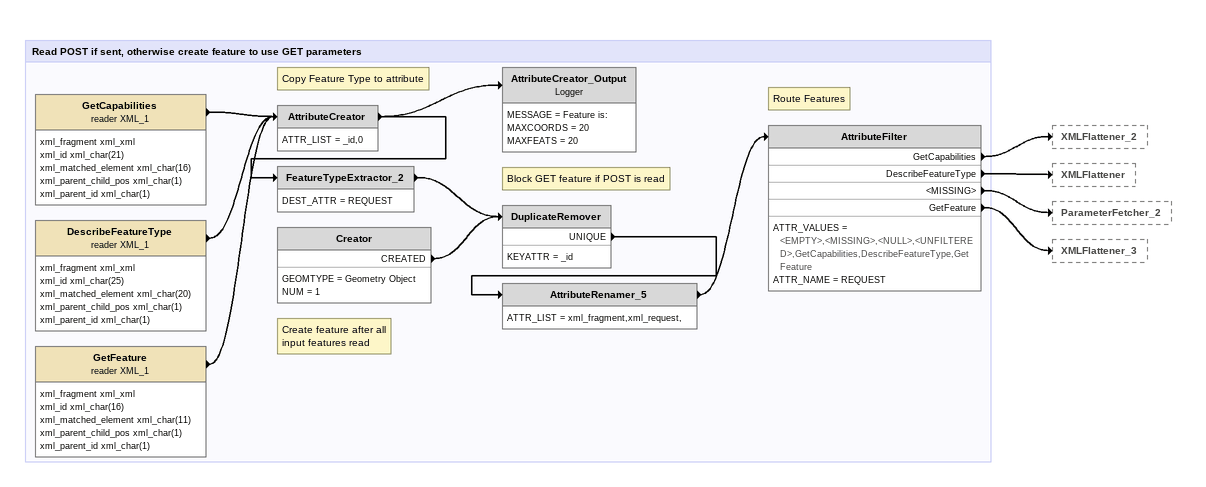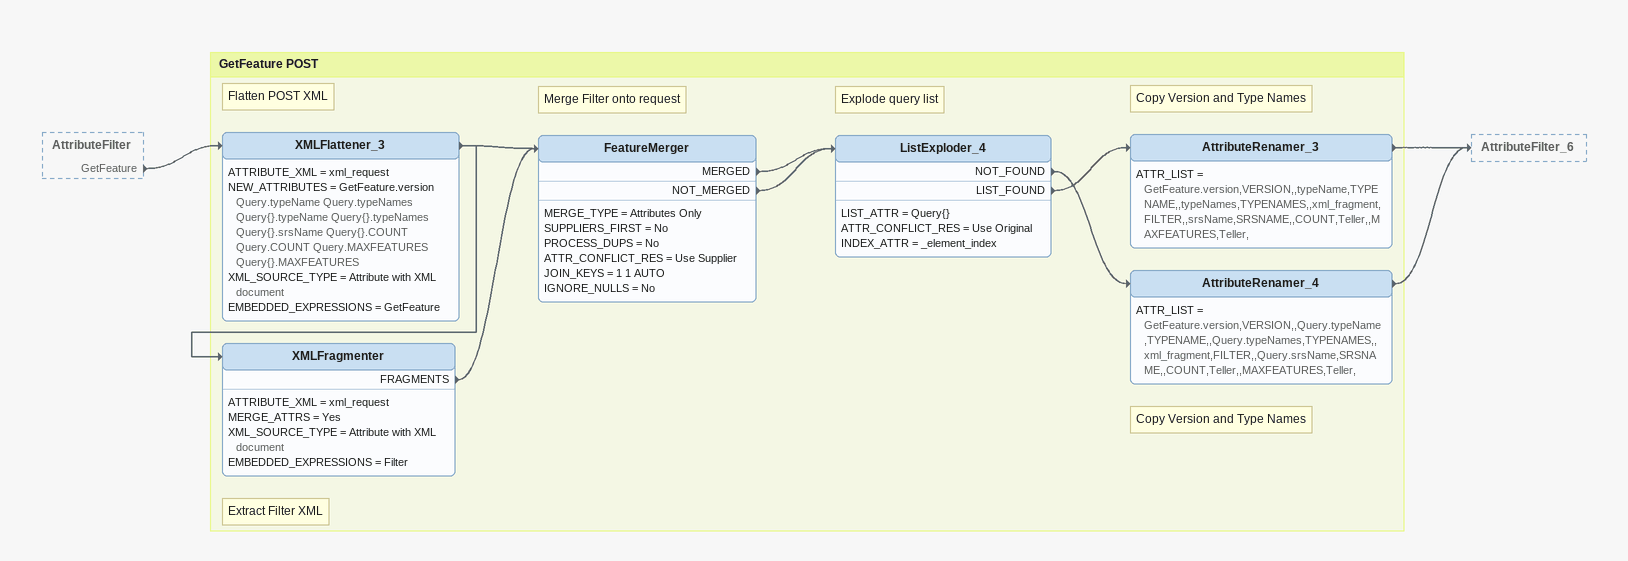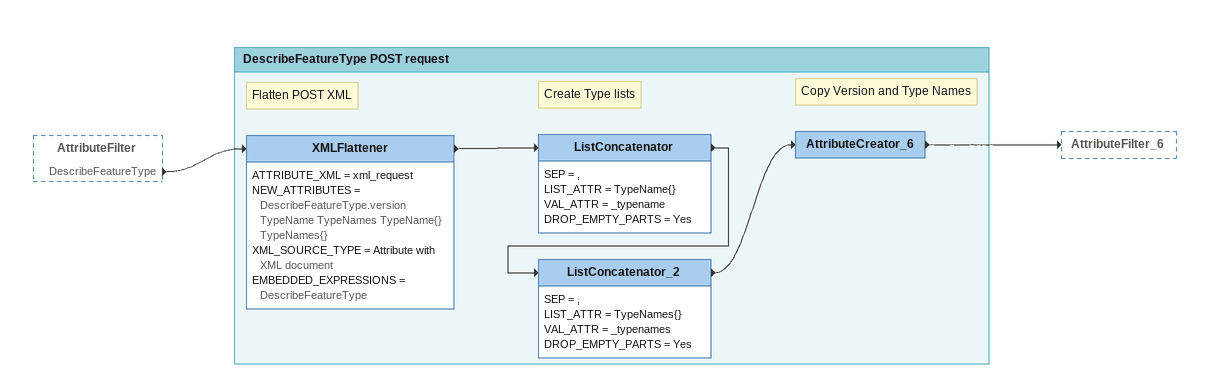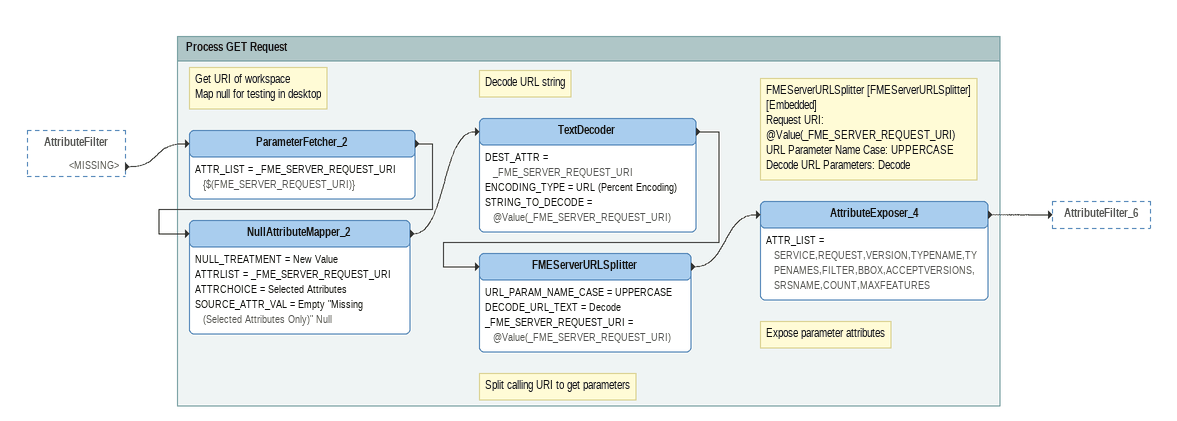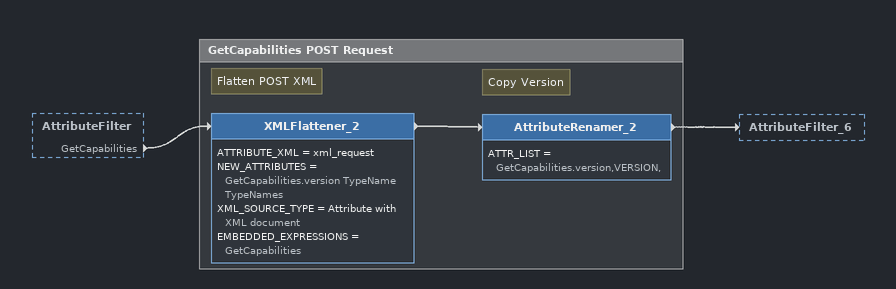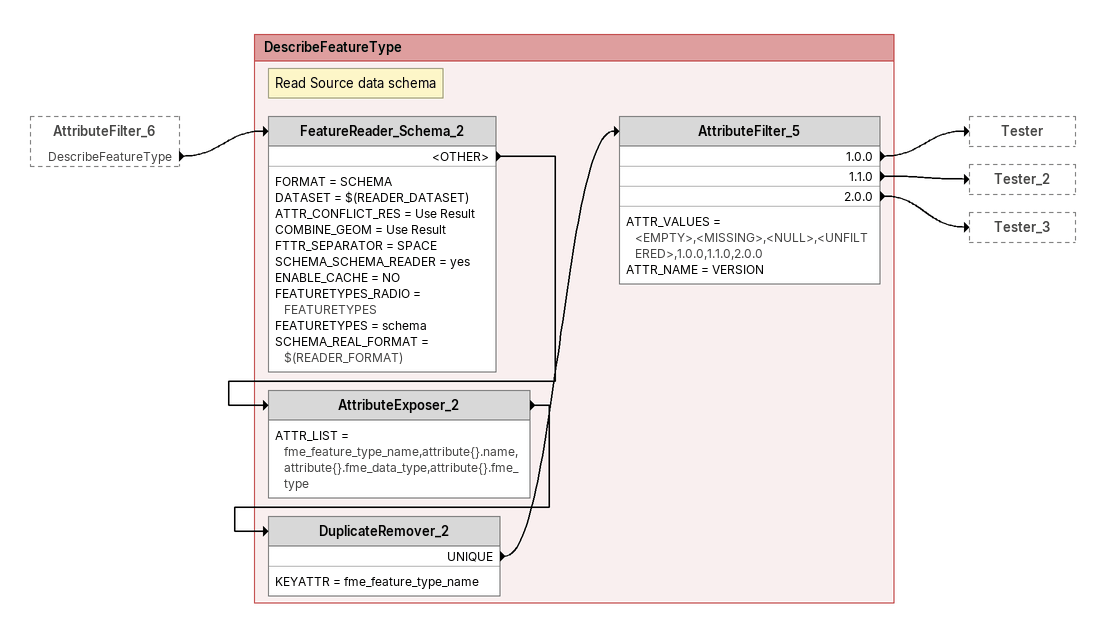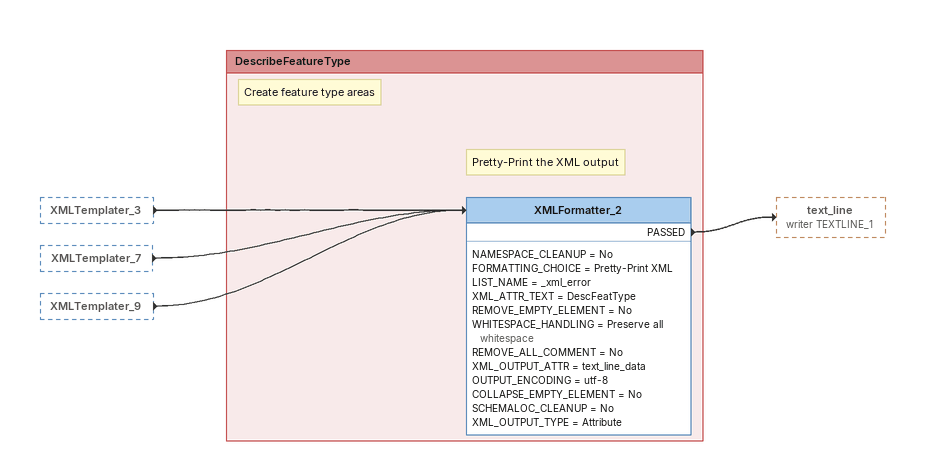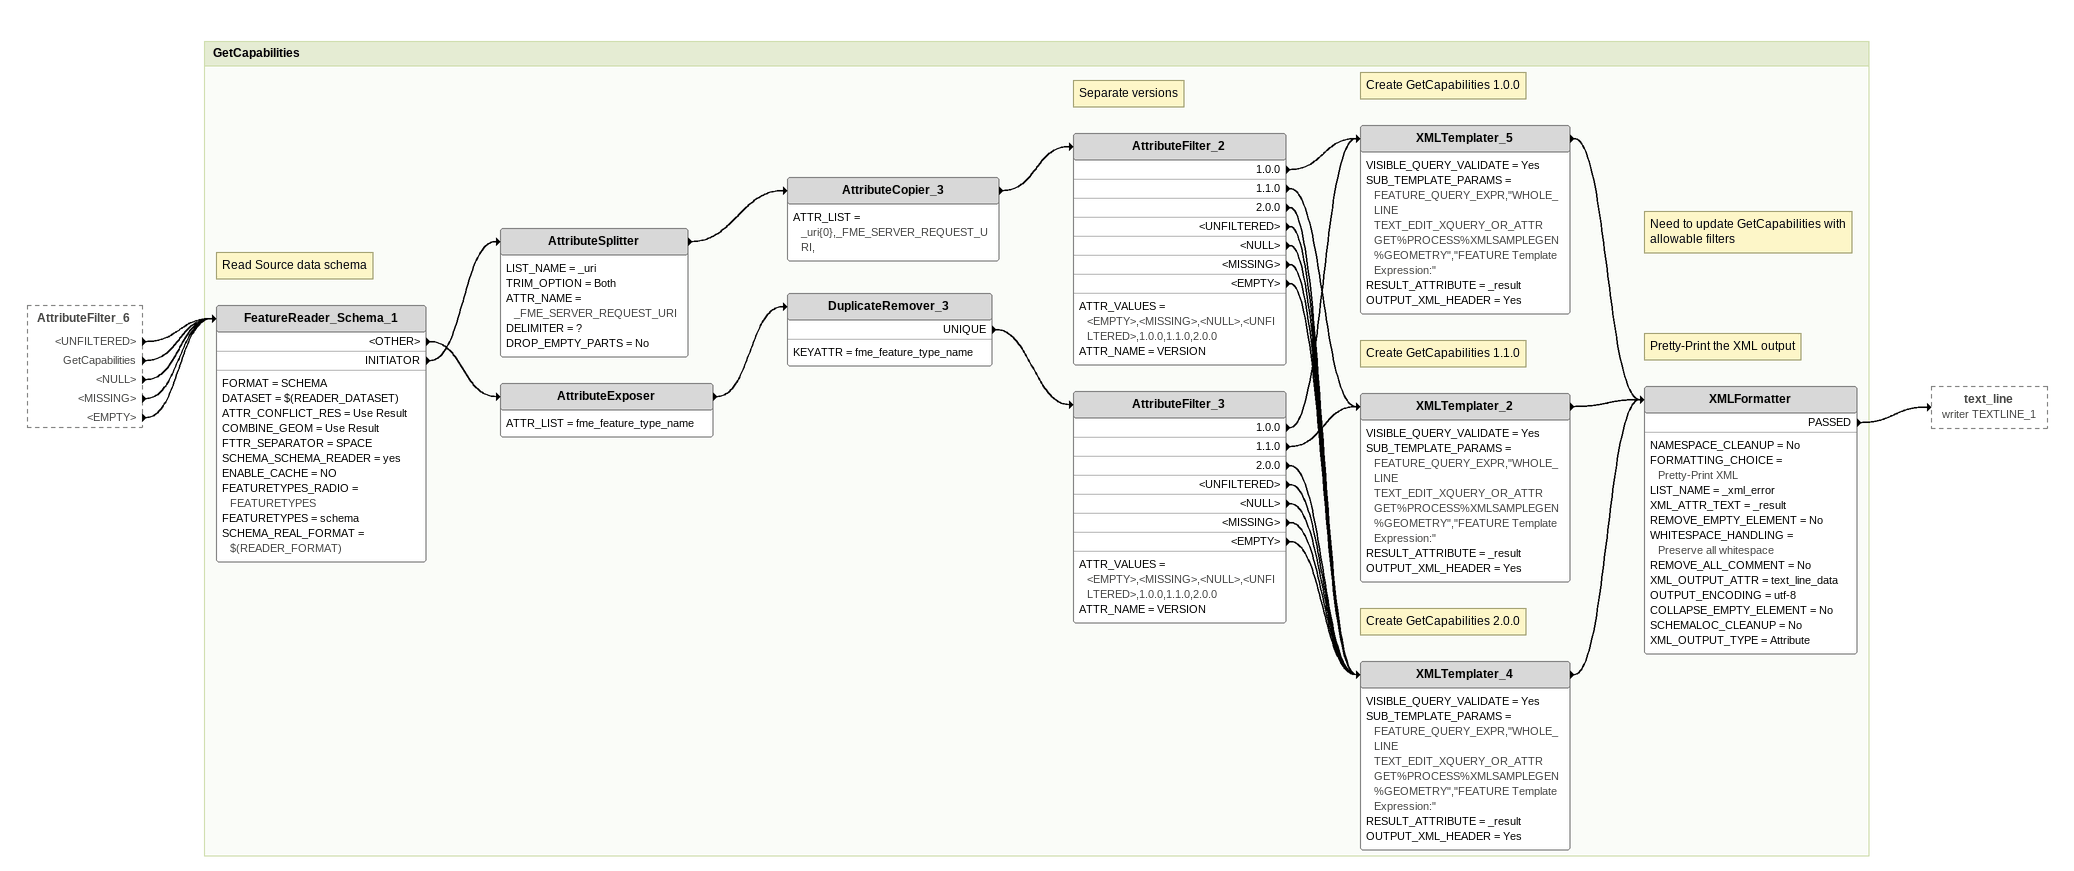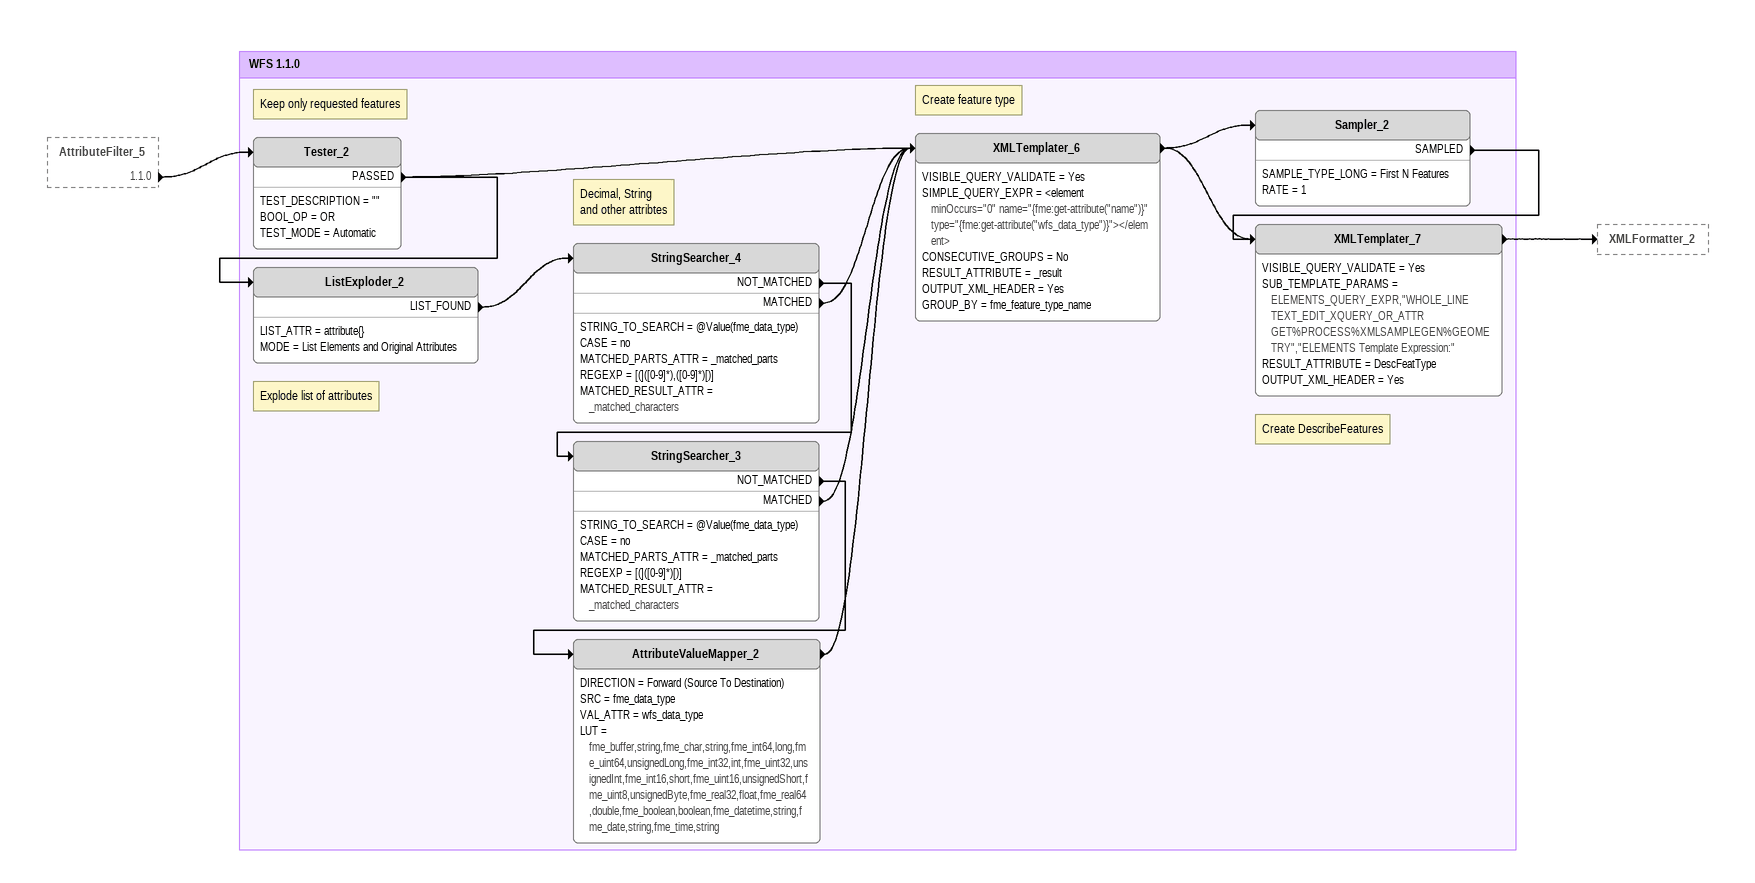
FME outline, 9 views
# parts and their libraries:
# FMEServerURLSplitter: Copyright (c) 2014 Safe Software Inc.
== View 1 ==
Bookmark: Read POST if sent, otherwise create feature to use GET parameters
GetCapabilities (reader XML_1)
    attributes: xml_fragment xml_xml, xml_id xml_char(21), xml_matched_element xml_char(16), xml_parent_child_pos xml_char(1), xml_parent_id xml_char(1)
    -> AttributeCreator
DescribeFeatureType (reader XML_1)
    attributes: xml_fragment xml_xml, xml_id xml_char(25), xml_matched_element xml_char(20), xml_parent_child_pos xml_char(1), xml_parent_id xml_char(1)
    -> AttributeCreator
GetFeature (reader XML_1)
    attributes: xml_fragment xml_xml, xml_id xml_char(16), xml_matched_element xml_char(11), xml_parent_child_pos xml_char(1), xml_parent_id xml_char(1)
    -> AttributeCreator
Note: Copy Feature Type to attribute
AttributeCreator
    ATTR_LIST = _id,0
    -> FeatureTypeExtractor_2
    -> AttributeCreator_Output
AttributeCreator_Output: Logger
    MESSAGE = Feature is:
    MAXCOORDS = 20
    MAXFEATS = 20
FeatureTypeExtractor_2
    DEST_ATTR = REQUEST
    -> DuplicateRemover
Note: Create feature after all / input features read
Creator
    GEOMTYPE = Geometry Object
    NUM = 1
    CREATED -> DuplicateRemover
Note: Block GET feature if POST is read
DuplicateRemover
    KEYATTR = _id
    UNIQUE -> AttributeRenamer_5
AttributeRenamer_5
    ATTR_LIST = xml_fragment,xml_request,
    -> AttributeFilter
Note: Route Features
AttributeFilter
    ATTR_VALUES = <EMPTY>,<MISSING>,<NULL>,<UNFILTERED>,GetCapabilities,DescribeFeatureType,GetFeature
    ATTR_NAME = REQUEST
    GetCapabilities -> XMLFlattener_2
    DescribeFeatureType -> XMLFlattener
    <MISSING> -> ParameterFetcher_2
    GetFeature -> XMLFlattener_3

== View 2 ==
AttributeFilter [outside]
    GetFeature -> XMLFlattener_3

Bookmark: GetFeature POST
Note: Flatten POST XML
XMLFlattener_3
    ATTRIBUTE_XML = xml_request
    NEW_ATTRIBUTES = GetFeature.version Query.typeName Query.typeNames Query{}.typeName Query{}.typeNames Query{}.srsName Query{}.COUNT Query.COUNT Query.MAXFEATURES Query{}.MAXFEATURES
    XML_SOURCE_TYPE = Attribute with XML document
    EMBEDDED_EXPRESSIONS = GetFeature
    -> XMLFragmenter
    -> FeatureMerger
Note: Extract Filter XML
XMLFragmenter
    ATTRIBUTE_XML = xml_request
    MERGE_ATTRS = Yes
    XML_SOURCE_TYPE = Attribute with XML document
    EMBEDDED_EXPRESSIONS = Filter
    FRAGMENTS -> FeatureMerger
Note: Merge Filter onto request
FeatureMerger
    MERGE_TYPE = Attributes Only
    SUPPLIERS_FIRST = No
    PROCESS_DUPS = No
    ATTR_CONFLICT_RES = Use Supplier
    JOIN_KEYS = 1 1 AUTO
    IGNORE_NULLS = No
    MERGED -> ListExploder_4
    NOT_MERGED -> ListExploder_4
Note: Explode query list
ListExploder_4
    LIST_ATTR = Query{}
    ATTR_CONFLICT_RES = Use Original
    INDEX_ATTR = _element_index
    NOT_FOUND -> AttributeRenamer_4
    LIST_FOUND -> AttributeRenamer_3
Note: Copy Version and Type Names
AttributeRenamer_3
    ATTR_LIST = GetFeature.version,VERSION,,typeName,TYPENAME,,typeNames,TYPENAMES,,xml_fragment,FILTER,,srsName,SRSNAME,,COUNT,Teller,,MAXFEATURES,Teller,
    -> AttributeFilter_6
Note: Copy Version and Type Names
AttributeRenamer_4
    ATTR_LIST = GetFeature.version,VERSION,,Query.typeName,TYPENAME,,Query.typeNames,TYPENAMES,,xml_fragment,FILTER,,Query.srsName,SRSNAME,,COUNT,Teller,,MAXFEATURES,Teller,
    -> AttributeFilter_6

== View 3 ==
AttributeFilter [outside]
    DescribeFeatureType -> XMLFlattener

Bookmark: DescribeFeatureType POST request
Note: Flatten POST XML
XMLFlattener
    ATTRIBUTE_XML = xml_request
    NEW_ATTRIBUTES = DescribeFeatureType.version TypeName TypeNames TypeName{} TypeNames{}
    XML_SOURCE_TYPE = Attribute with XML document
    EMBEDDED_EXPRESSIONS = DescribeFeatureType
    -> ListConcatenator
Note: Create Type lists
ListConcatenator
    SEP = ,
    LIST_ATTR = TypeName{}
    VAL_ATTR = _typename
    DROP_EMPTY_PARTS = Yes
    -> ListConcatenator_2
ListConcatenator_2
    SEP = ,
    LIST_ATTR = TypeNames{}
    VAL_ATTR = _typenames
    DROP_EMPTY_PARTS = Yes
    -> AttributeCreator_6
Note: Copy Version and Type Names
AttributeCreator_6
    -> AttributeFilter_6

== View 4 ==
AttributeFilter [outside]
    <MISSING> -> ParameterFetcher_2

Bookmark: Process GET Request
Note: Get URI of workspace / Map null for testing in desktop
ParameterFetcher_2
    ATTR_LIST = _FME_SERVER_REQUEST_URI {$(FME_SERVER_REQUEST_URI)}
    -> NullAttributeMapper_2
NullAttributeMapper_2
    NULL_TREATMENT = New Value
    ATTRLIST = _FME_SERVER_REQUEST_URI
    ATTRCHOICE = Selected Attributes
    SOURCE_ATTR_VAL = Empty "Missing (Selected Attributes Only)" Null
    -> TextDecoder
Note: Decode URL string
TextDecoder
    DEST_ATTR = _FME_SERVER_REQUEST_URI
    ENCODING_TYPE = URL (Percent Encoding)
    STRING_TO_DECODE = @Value(_FME_SERVER_REQUEST_URI)
    -> FMEServerURLSplitter
Note: Split calling URI to get parameters
Note: FMEServerURLSplitter [FMEServerURLSplitter] / [Embedded] / Request URI: @Value(_FME_SERVER_REQUEST_URI) / URL Parameter Name Case: UPPERCASE / Decode URL Parameters: Decode
FMEServerURLSplitter
    URL_PARAM_NAME_CASE = UPPERCASE
    DECODE_URL_TEXT = Decode
    _FME_SERVER_REQUEST_URI = @Value(_FME_SERVER_REQUEST_URI)
    -> AttributeExposer_4
Note: Expose parameter attributes
AttributeExposer_4
    ATTR_LIST = SERVICE,REQUEST,VERSION,TYPENAME,TYPENAMES,FILTER,BBOX,ACCEPTVERSIONS,SRSNAME,COUNT,MAXFEATURES
    -> AttributeFilter_6

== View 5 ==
AttributeFilter [outside]
    GetCapabilities -> XMLFlattener_2

Bookmark: GetCapabilities POST Request
Note: Flatten POST XML
XMLFlattener_2
    ATTRIBUTE_XML = xml_request
    NEW_ATTRIBUTES = GetCapabilities.version TypeName TypeNames
    XML_SOURCE_TYPE = Attribute with XML document
    EMBEDDED_EXPRESSIONS = GetCapabilities
    -> AttributeRenamer_2
Note: Copy Version
AttributeRenamer_2
    ATTR_LIST = GetCapabilities.version,VERSION,
    -> AttributeFilter_6

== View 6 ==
AttributeFilter_6 [outside]
    DescribeFeatureType -> FeatureReader_Schema_2

Bookmark: DescribeFeatureType
Note: Read Source data schema
FeatureReader_Schema_2
    FORMAT = SCHEMA
    DATASET = $(READER_DATASET)
    ATTR_CONFLICT_RES = Use Result
    COMBINE_GEOM = Use Result
    FTTR_SEPARATOR = SPACE
    SCHEMA_SCHEMA_READER = yes
    ENABLE_CACHE = NO
    FEATURETYPES_RADIO = FEATURETYPES
    FEATURETYPES = schema
    SCHEMA_REAL_FORMAT = $(READER_FORMAT)
    <OTHER> -> AttributeExposer_2
AttributeExposer_2
    ATTR_LIST = fme_feature_type_name,attribute{}.name,attribute{}.fme_data_type,attribute{}.fme_type
    -> DuplicateRemover_2
DuplicateRemover_2
    KEYATTR = fme_feature_type_name
    UNIQUE -> AttributeFilter_5
AttributeFilter_5
    ATTR_VALUES = <EMPTY>,<MISSING>,<NULL>,<UNFILTERED>,1.0.0,1.1.0,2.0.0
    ATTR_NAME = VERSION
    1.0.0 -> Tester
    1.1.0 -> Tester_2
    2.0.0 -> Tester_3

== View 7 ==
XMLTemplater_3 [outside]
    -> XMLFormatter_2
XMLTemplater_7 [outside]
    -> XMLFormatter_2
XMLTemplater_9 [outside]
    -> XMLFormatter_2

Bookmark: DescribeFeatureType
Note: Create feature type areas
Note: Pretty-Print the XML output
XMLFormatter_2
    NAMESPACE_CLEANUP = No
    FORMATTING_CHOICE = Pretty-Print XML
    LIST_NAME = _xml_error
    XML_ATTR_TEXT = DescFeatType
    REMOVE_EMPTY_ELEMENT = No
    WHITESPACE_HANDLING = Preserve all whitespace
    REMOVE_ALL_COMMENT = No
    XML_OUTPUT_ATTR = text_line_data
    OUTPUT_ENCODING = utf-8
    COLLAPSE_EMPTY_ELEMENT = No
    SCHEMALOC_CLEANUP = No
    XML_OUTPUT_TYPE = Attribute
    PASSED -> text_line (writer TEXTLINE_1)

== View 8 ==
AttributeFilter_6 [outside]
    <UNFILTERED> -> FeatureReader_Schema_1
    GetCapabilities -> FeatureReader_Schema_1
    <NULL> -> FeatureReader_Schema_1
    <MISSING> -> FeatureReader_Schema_1
    <EMPTY> -> FeatureReader_Schema_1

Bookmark: GetCapabilities
Note: Read Source data schema
FeatureReader_Schema_1
    FORMAT = SCHEMA
    DATASET = $(READER_DATASET)
    ATTR_CONFLICT_RES = Use Result
    COMBINE_GEOM = Use Result
    FTTR_SEPARATOR = SPACE
    SCHEMA_SCHEMA_READER = yes
    ENABLE_CACHE = NO
    FEATURETYPES_RADIO = FEATURETYPES
    FEATURETYPES = schema
    SCHEMA_REAL_FORMAT = $(READER_FORMAT)
    <OTHER> -> AttributeExposer
    INITIATOR -> AttributeSplitter
AttributeSplitter
    LIST_NAME = _uri
    TRIM_OPTION = Both
    ATTR_NAME = _FME_SERVER_REQUEST_URI
    DELIMITER = ?
    DROP_EMPTY_PARTS = No
    -> AttributeCopier_3
AttributeCopier_3
    ATTR_LIST = _uri{0},_FME_SERVER_REQUEST_URI,
    -> AttributeFilter_2
Note: Separate versions
AttributeFilter_2
    ATTR_VALUES = <EMPTY>,<MISSING>,<NULL>,<UNFILTERED>,1.0.0,1.1.0,2.0.0
    ATTR_NAME = VERSION
    1.0.0 -> XMLTemplater_5
    1.1.0 -> XMLTemplater_2
    2.0.0 -> XMLTemplater_4
    <UNFILTERED> -> XMLTemplater_4
    <NULL> -> XMLTemplater_4
    <MISSING> -> XMLTemplater_4
    <EMPTY> -> XMLTemplater_4
AttributeExposer
    ATTR_LIST = fme_feature_type_name
    -> DuplicateRemover_3
DuplicateRemover_3
    KEYATTR = fme_feature_type_name
    UNIQUE -> AttributeFilter_3
AttributeFilter_3
    ATTR_VALUES = <EMPTY>,<MISSING>,<NULL>,<UNFILTERED>,1.0.0,1.1.0,2.0.0
    ATTR_NAME = VERSION
    1.0.0 -> XMLTemplater_5
    1.1.0 -> XMLTemplater_2
    2.0.0 -> XMLTemplater_4
    <UNFILTERED> -> XMLTemplater_4
    <NULL> -> XMLTemplater_4
    <MISSING> -> XMLTemplater_4
    <EMPTY> -> XMLTemplater_4
Note: Create GetCapabilities 1.0.0
XMLTemplater_5
    VISIBLE_QUERY_VALIDATE = Yes
    SUB_TEMPLATE_PARAMS = FEATURE_QUERY_EXPR,"WHOLE_LINE TEXT_EDIT_XQUERY_OR_ATTR GET%PROCESS%XMLSAMPLEGEN%GEOMETRY","FEATURE Template Expression:"
    RESULT_ATTRIBUTE = _result
    OUTPUT_XML_HEADER = Yes
    -> XMLFormatter
Note: Create GetCapabilities 1.1.0
Note: Need to update GetCapabilities with allowable filters
XMLTemplater_2
    VISIBLE_QUERY_VALIDATE = Yes
    SUB_TEMPLATE_PARAMS = FEATURE_QUERY_EXPR,"WHOLE_LINE TEXT_EDIT_XQUERY_OR_ATTR GET%PROCESS%XMLSAMPLEGEN%GEOMETRY","FEATURE Template Expression:"
    RESULT_ATTRIBUTE = _result
    OUTPUT_XML_HEADER = Yes
    -> XMLFormatter
Note: Create GetCapabilities 2.0.0
XMLTemplater_4
    VISIBLE_QUERY_VALIDATE = Yes
    SUB_TEMPLATE_PARAMS = FEATURE_QUERY_EXPR,"WHOLE_LINE TEXT_EDIT_XQUERY_OR_ATTR GET%PROCESS%XMLSAMPLEGEN%GEOMETRY","FEATURE Template Expression:"
    RESULT_ATTRIBUTE = _result
    OUTPUT_XML_HEADER = Yes
    -> XMLFormatter
Note: Pretty-Print the XML output
XMLFormatter
    NAMESPACE_CLEANUP = No
    FORMATTING_CHOICE = Pretty-Print XML
    LIST_NAME = _xml_error
    XML_ATTR_TEXT = _result
    REMOVE_EMPTY_ELEMENT = No
    WHITESPACE_HANDLING = Preserve all whitespace
    REMOVE_ALL_COMMENT = No
    XML_OUTPUT_ATTR = text_line_data
    OUTPUT_ENCODING = utf-8
    COLLAPSE_EMPTY_ELEMENT = No
    SCHEMALOC_CLEANUP = No
    XML_OUTPUT_TYPE = Attribute
    PASSED -> text_line (writer TEXTLINE_1)

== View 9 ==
AttributeFilter_5 [outside]
    1.1.0 -> Tester_2

Bookmark: WFS 1.1.0
Note: Keep only requested features
Tester_2
    TEST_DESCRIPTION = ""
    BOOL_OP = OR
    TEST_MODE = Automatic
    PASSED -> ListExploder_2
    PASSED -> XMLTemplater_6
Note: Explode list of attributes
ListExploder_2
    LIST_ATTR = attribute{}
    MODE = List Elements and Original Attributes
    LIST_FOUND -> StringSearcher_4
Note: Decimal, String / and other attribtes
StringSearcher_4
    STRING_TO_SEARCH = @Value(fme_data_type)
    CASE = no
    MATCHED_PARTS_ATTR = _matched_parts
    REGEXP = [(]([0-9]*),([0-9]*)[)]
    MATCHED_RESULT_ATTR = _matched_characters
    NOT_MATCHED -> StringSearcher_3
    MATCHED -> XMLTemplater_6
StringSearcher_3
    STRING_TO_SEARCH = @Value(fme_data_type)
    CASE = no
    MATCHED_PARTS_ATTR = _matched_parts
    REGEXP = [(]([0-9]*)[)]
    MATCHED_RESULT_ATTR = _matched_characters
    NOT_MATCHED -> AttributeValueMapper_2
    MATCHED -> XMLTemplater_6
AttributeValueMapper_2
    DIRECTION = Forward (Source To Destination)
    SRC = fme_data_type
    VAL_ATTR = wfs_data_type
    LUT = fme_buffer,string,fme_char,string,fme_int64,long,fme_uint64,unsignedLong,fme_int32,int,fme_uint32,unsignedInt,fme_int16,short,fme_uint16,unsignedShort,fme_uint8,unsignedByte,fme_real32,float,fme_real64,double,fme_boolean,boolean,fme_datetime,string,fme_date,string,fme_time,string
    -> XMLTemplater_6
Note: Create feature type
XMLTemplater_6
    VISIBLE_QUERY_VALIDATE = Yes
    SIMPLE_QUERY_EXPR = <element minOccurs="0" name="{fme:get-attribute("name")}" type="{fme:get-attribute("wfs_data_type")}"></element>
    CONSECUTIVE_GROUPS = No
    RESULT_ATTRIBUTE = _result
    OUTPUT_XML_HEADER = Yes
    GROUP_BY = fme_feature_type_name
    -> XMLTemplater_7
    -> Sampler_2
Sampler_2
    SAMPLE_TYPE_LONG = First N Features
    RATE = 1
    SAMPLED -> XMLTemplater_7
Note: Create DescribeFeatures
XMLTemplater_7
    VISIBLE_QUERY_VALIDATE = Yes
    SUB_TEMPLATE_PARAMS = ELEMENTS_QUERY_EXPR,"WHOLE_LINE TEXT_EDIT_XQUERY_OR_ATTR GET%PROCESS%XMLSAMPLEGEN%GEOMETRY","ELEMENTS Template Expression:"
    RESULT_ATTRIBUTE = DescFeatType
    OUTPUT_XML_HEADER = Yes
    -> XMLFormatter_2
